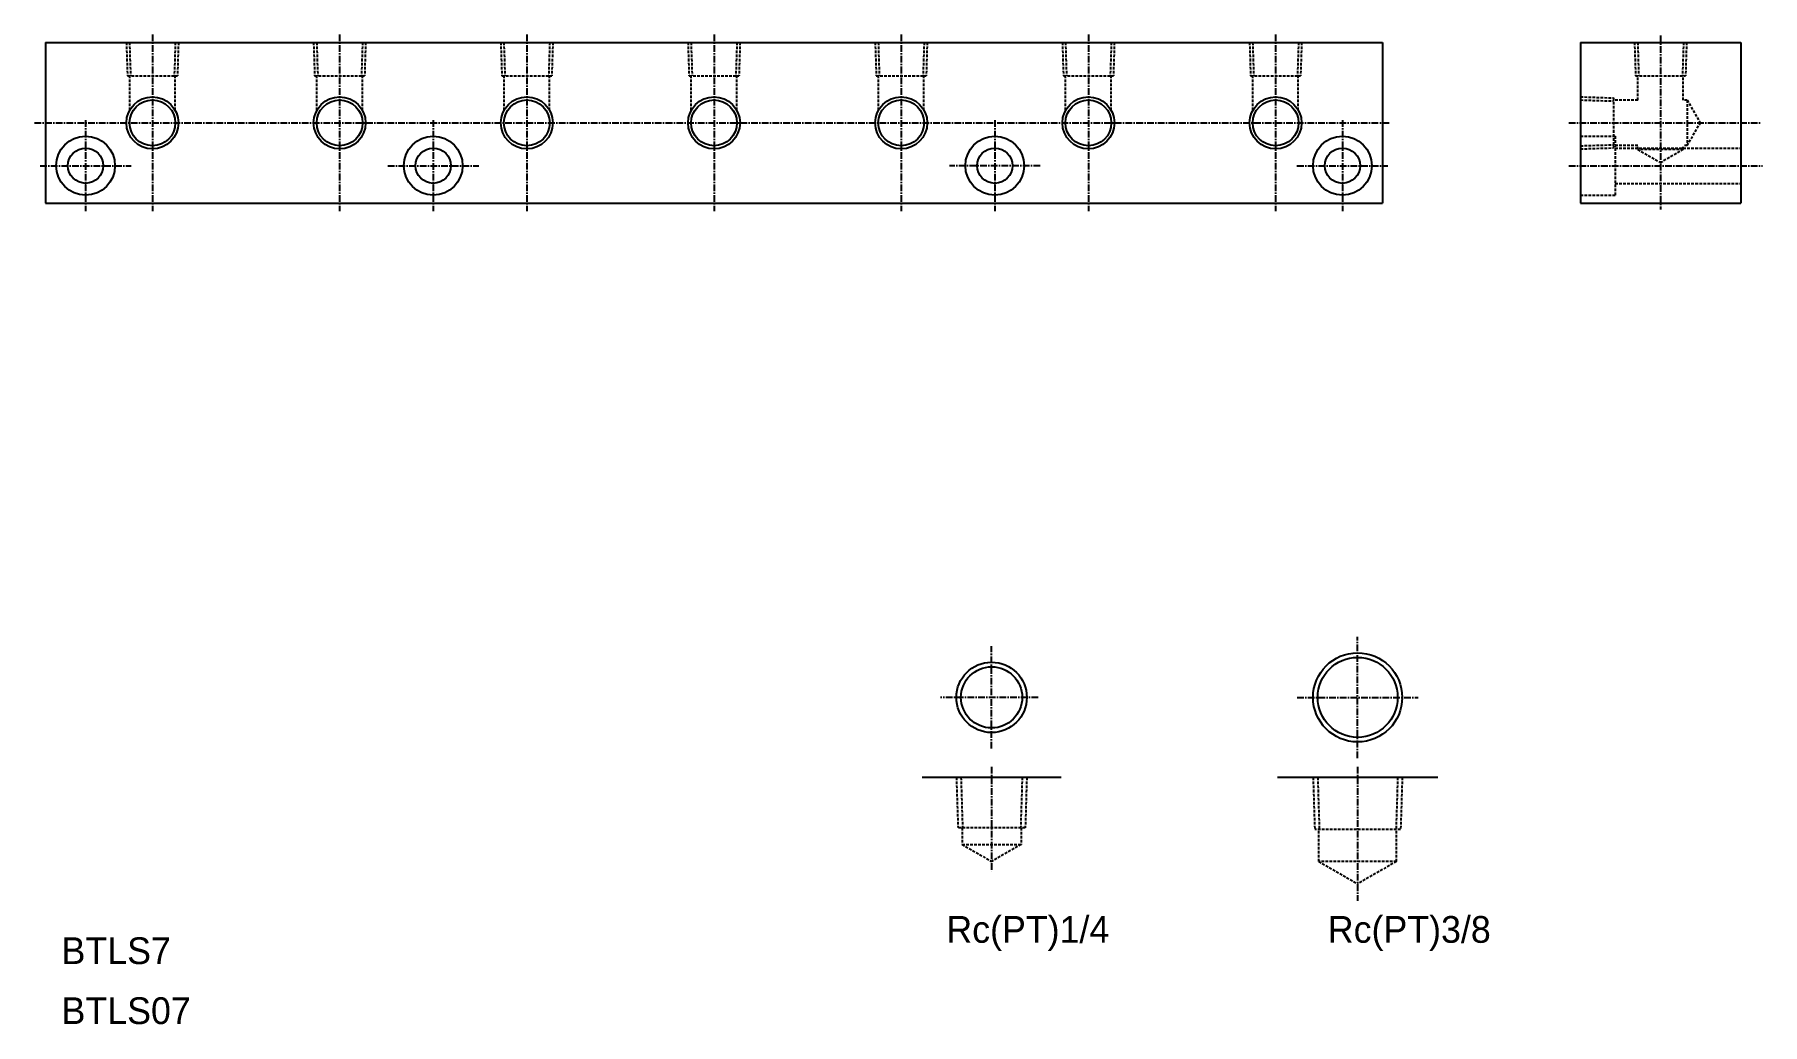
# Model space of a CAD drawing. Extents: x 911 to 1234, y 1935 to 2120.
import ezdxf
from ezdxf.enums import TextEntityAlignment as Align

# ---------------------------------------------------------------- set-up
doc = ezdxf.new("R2010")
doc.units = 0
doc.linetypes.add('CENTER', pattern=[2, 1.25, -0.25, 0.25, -0.25])
doc.linetypes.add('DASHED', pattern=[0.75, 0.5, -0.25])
doc.layers.get('0').update_dxf_attribs({"linetype": 'CONTINUOUS'})
doc.layers.add('CENTER', color=1, linetype='CENTER')

msp = doc.modelspace()

# ---------------------------------------------------------------- linework, layer by layer
at = {"color": 7, "linetype": 'CONTINUOUS'}
for p, q in [((912.56, 2118.3), (1162.56, 2118.3)), ((912.56, 2118.3), (912.56, 2088.3)), ((1162.56, 2118.3), (1162.56, 2088.3)), ((1199.54, 2118.3), (1199.54, 2088.3)), ((1199.54, 2118.3), (1229.54, 2118.3)), ((1229.54, 2118.3), (1229.54, 2088.3)), ((912.56, 2088.3), (1162.56, 2088.3)), ((1199.54, 2088.3), (1229.54, 2088.3)), ((1102.46, 1980.92), (1076.46, 1980.92)), ((1172.9, 1980.92), (1142.9, 1980.92))]:
    msp.add_line(p, q, dxfattribs=at)
at = {"color": 3, "linetype": 'DASHED'}
for p, q in [((927.69, 2118.3), (927.89, 2112.1)), ((928.27, 2118.3), (928.47, 2112.1)), ((936.84, 2118.3), (936.64, 2112.1)), ((937.42, 2118.3), (937.23, 2112.1)), ((962.69, 2118.3), (962.89, 2112.1)), ((963.27, 2118.3), (963.47, 2112.1)), ((971.84, 2118.3), (971.64, 2112.1)), ((972.42, 2118.3), (972.23, 2112.1)), ((997.69, 2118.3), (997.89, 2112.1)), ((998.27, 2118.3), (998.47, 2112.1)), ((1006.84, 2118.3), (1006.64, 2112.1)), ((1007.42, 2118.3), (1007.23, 2112.1)), ((1032.69, 2118.3), (1032.89, 2112.1)), ((1033.27, 2118.3), (1033.47, 2112.1)), ((1041.84, 2118.3), (1041.64, 2112.1)), ((1042.42, 2118.3), (1042.23, 2112.1)), ((1067.69, 2118.3), (1067.89, 2112.1)), ((1068.27, 2118.3), (1068.47, 2112.1)), ((1076.84, 2118.3), (1076.64, 2112.1)), ((1077.42, 2118.3), (1077.23, 2112.1)), ((1102.69, 2118.3), (1102.89, 2112.1)), ((1103.27, 2118.3), (1103.47, 2112.1)), ((1111.84, 2118.3), (1111.64, 2112.1)), ((1112.42, 2118.3), (1112.23, 2112.1)), ((1137.69, 2118.3), (1137.89, 2112.1)), ((1138.27, 2118.3), (1138.47, 2112.1)), ((1146.84, 2118.3), (1146.64, 2112.1)), ((1147.42, 2118.3), (1147.23, 2112.1)), ((1209.67, 2118.3), (1209.87, 2112.1)), ((1210.26, 2118.3), (1210.45, 2112.1)), ((1218.82, 2118.3), (1218.63, 2112.1)), ((1219.4, 2118.3), (1219.21, 2112.1)), ((927.89, 2112.1), (937.23, 2112.1)), ((928.31, 2105.67), (928.31, 2112.1)), ((936.81, 2105.67), (936.81, 2112.1)), ((962.89, 2112.1), (972.23, 2112.1)), ((963.31, 2105.67), (963.31, 2112.1)), ((971.81, 2105.67), (971.81, 2112.1)), ((997.89, 2112.1), (1007.23, 2112.1)), ((998.31, 2105.67), (998.31, 2112.1)), ((1006.81, 2105.67), (1006.81, 2112.1)), ((1032.89, 2112.1), (1042.23, 2112.1)), ((1033.31, 2105.67), (1033.31, 2112.1)), ((1041.81, 2105.67), (1041.81, 2112.1)), ((1067.89, 2112.1), (1077.23, 2112.1)), ((1068.31, 2105.67), (1068.31, 2112.1)), ((1076.81, 2105.67), (1076.81, 2112.1)), ((1102.89, 2112.1), (1112.23, 2112.1)), ((1103.31, 2105.67), (1103.31, 2112.1)), ((1111.81, 2105.67), (1111.81, 2112.1)), ((1137.89, 2112.1), (1147.23, 2112.1)), ((1138.31, 2105.67), (1138.31, 2112.1)), ((1146.81, 2105.67), (1146.81, 2112.1)), ((1209.87, 2112.1), (1219.21, 2112.1)), ((1210.29, 2107.55), (1210.29, 2112.1)), ((1218.79, 2107.55), (1218.79, 2112.1)), ((1199.54, 2108.16), (1205.74, 2107.97)), ((1199.54, 2107.58), (1205.74, 2107.39)), ((1205.74, 2107.97), (1205.74, 2098.63)), ((1210.29, 2107.55), (1205.74, 2107.55)), ((1219.54, 2107.55), (1218.79, 2107.55)), ((1219.54, 2107.55), (1219.54, 2099.05)), ((1219.54, 2107.55), (1221.99, 2103.3)), ((1219.54, 2099.05), (1221.99, 2103.3)), ((1199.54, 2100.8), (1206.04, 2100.8)), ((1206.04, 2100.8), (1206.04, 2089.8)), ((1199.54, 2099.02), (1205.74, 2099.21)), ((1199.54, 2098.44), (1205.74, 2098.63)), ((1210.29, 2099.05), (1205.74, 2099.05)), ((1206.04, 2098.6), (1229.54, 2098.6)), ((1210.29, 2098.3), (1210.29, 2099.05)), ((1218.79, 2098.3), (1210.29, 2098.3)), ((1210.29, 2098.3), (1214.54, 2095.85)), ((1218.79, 2098.3), (1214.54, 2095.85)), ((1219.54, 2099.05), (1218.79, 2099.05)), ((1218.79, 2098.3), (1218.79, 2099.05)), ((1206.04, 2092), (1229.54, 2092)), ((1199.54, 2089.8), (1206.04, 2089.8)), ((1082.88, 1980.92), (1083.18, 1971.52)), ((1083.74, 1980.92), (1084.03, 1971.52)), ((1095.18, 1980.92), (1094.89, 1971.52)), ((1096.04, 1980.92), (1095.75, 1971.52)), ((1149.57, 1980.92), (1149.88, 1971.22)), ((1150.43, 1980.92), (1150.73, 1971.22)), ((1165.38, 1980.92), (1165.08, 1971.22)), ((1166.24, 1980.92), (1165.93, 1971.22)), ((1095.75, 1971.52), (1083.18, 1971.52)), ((1083.96, 1971.52), (1083.96, 1968.42)), ((1094.96, 1971.52), (1094.96, 1968.42)), ((1165.93, 1971.22), (1149.88, 1971.22)), ((1150.65, 1965.24), (1150.65, 1971.22)), ((1165.15, 1965.24), (1165.15, 1971.22)), ((1083.96, 1968.42), (1089.46, 1965.24)), ((1083.96, 1968.42), (1094.96, 1968.42)), ((1094.96, 1968.42), (1089.46, 1965.24)), ((1165.15, 1965.24), (1150.65, 1965.24)), ((1150.65, 1965.24), (1157.9, 1961.05)), ((1165.15, 1965.24), (1157.9, 1961.05))]:
    msp.add_line(p, q, dxfattribs=at)
for p, q in [((1199.54, 2110.8), (1199.54, 2110.8)), ((1199.54, 2103.3), (1199.54, 2103.3))]:
    msp.add_line(p, q)
at = {"color": 3, "linetype": 'CONTINUOUS'}
for centre, radius in [((932.56, 2103.3), 4.86), ((967.56, 2103.3), 4.86), ((1002.56, 2103.3), 4.86), ((1037.56, 2103.3), 4.86), ((1072.56, 2103.3), 4.86), ((1107.56, 2103.3), 4.86), ((1142.56, 2103.3), 4.86), ((1157.9, 1995.92), 8.33), ((1089.46, 1995.92), 6.58)]:
    msp.add_circle(centre, radius, dxfattribs=at)
at = {"color": 7, "linetype": 'CONTINUOUS'}
for centre, radius in [((932.56, 2103.3), 4.28), ((967.56, 2103.3), 4.28), ((1002.56, 2103.3), 4.28), ((1037.56, 2103.3), 4.28), ((1072.56, 2103.3), 4.28), ((1107.56, 2103.3), 4.28), ((1142.56, 2103.3), 4.28), ((920.06, 2095.3), 5.5), ((985.06, 2095.3), 5.5), ((1090.06, 2095.3), 5.5), ((1155.06, 2095.3), 5.5), ((920.06, 2095.3), 3.3), ((985.06, 2095.3), 3.3), ((1090.06, 2095.3), 3.3), ((1155.06, 2095.3), 3.3), ((1157.9, 1995.92), 7.47), ((1089.46, 1995.92), 5.72)]:
    msp.add_circle(centre, radius, dxfattribs=at)
at = {"layer": 'CENTER', "color": 1, "linetype": 'CENTER'}
for p, q in [((932.56, 2119.81), (932.56, 2086.8)), ((967.56, 2119.81), (967.56, 2086.8)), ((1002.56, 2119.81), (1002.56, 2086.8)), ((1037.56, 2119.81), (1037.56, 2086.8)), ((1072.56, 2119.81), (1072.56, 2086.8)), ((1107.56, 2119.81), (1107.56, 2086.8)), ((1142.56, 2119.81), (1142.56, 2086.8)), ((1214.54, 2119.66), (1214.54, 2087.14)), ((910.52, 2103.3), (1163.84, 2103.3)), ((920.06, 2103.8), (920.06, 2086.8)), ((985.06, 2103.8), (985.06, 2086.8)), ((1090.06, 2103.8), (1090.06, 2086.8)), ((1155.06, 2103.8), (1155.06, 2086.8)), ((1197.4, 2103.3), (1233.15, 2103.3)), ((911.56, 2095.3), (928.56, 2095.3)), ((976.56, 2095.3), (993.56, 2095.3)), ((1098.56, 2095.3), (1081.56, 2095.3)), ((1146.56, 2095.3), (1163.56, 2095.3)), ((1197.4, 2095.3), (1233.59, 2095.3)), ((1157.9, 1984.58), (1157.9, 2007.25)), ((1089.46, 1986.34), (1089.46, 2005.49)), ((1098.18, 1995.92), (1079.88, 1995.92)), ((1146.57, 1995.92), (1169.24, 1995.92)), ((1089.46, 1982.95), (1089.46, 1963.42)), ((1157.9, 1982.95), (1157.9, 1957.92))]:
    msp.add_line(p, q, dxfattribs=at)

# ---------------------------------------------------------------- texts
at = {"color": 7, "linetype": 'CONTINUOUS'}
for s, p in [('Rc(PT)1/4', (1111.47, 1952.55)), ('Rc(PT)3/8', (1182.79, 1952.55))]:
    msp.add_text(s, height=5, dxfattribs=at).set_placement(p, align=Align.MIDDLE_RIGHT)
for s, p in [('BTLS7', (915.57, 1946.07)), ('BTLS07', (915.57, 1934.86))]:
    msp.add_text(s, height=5, dxfattribs=at).set_placement(p)

doc.saveas('drawing.dxf')
